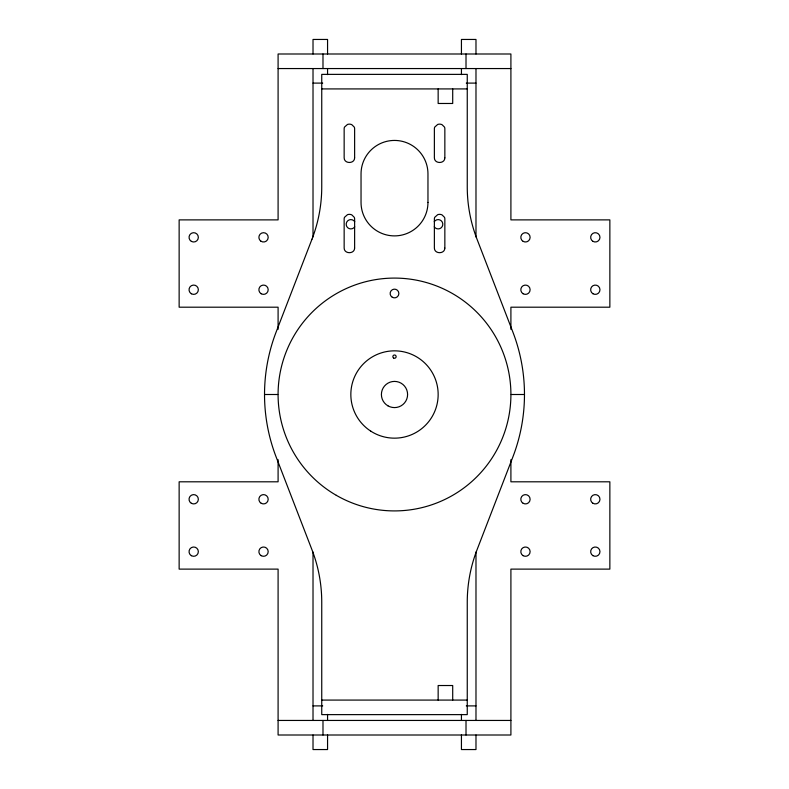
<?xml version="1.0" encoding="UTF-8"?>
<svg xmlns="http://www.w3.org/2000/svg" width="789" height="789" viewBox="0 0 789 789"><rect width="100%" height="100%" fill="white"/><g stroke="black" fill="none" stroke-linecap="round" stroke-linejoin="round"><path stroke-width="1.18" d="M278.093 68.554L510.907 68.554M313.016 83.101L322.711 83.101M466.289 83.101L475.984 83.101M321.744 88.92L467.256 88.92M264.522 394.5L277.777 394.5M511.223 394.5L524.478 394.5M321.744 700.08L467.256 700.08M313.016 705.899L322.711 705.899M466.289 705.899L475.984 705.899M278.093 720.446L510.907 720.446M510.907 329.329L510.907 307.197L609.858 307.197L609.858 219.884L510.907 219.884L510.907 53.997L278.093 53.997L278.093 219.884L179.142 219.884L179.142 307.197L278.093 307.197L278.093 329.329M510.907 459.671L510.907 481.803L609.858 481.803L609.858 569.116L510.907 569.116L510.907 735.003L278.093 735.003L278.093 569.116L179.142 569.116L179.142 481.803L278.093 481.803L278.093 459.671M475.984 53.997L475.984 39.45L461.437 39.45L461.437 53.997M475.984 68.554L475.984 236.956M475.984 552.044L475.984 720.446M475.984 735.003L475.984 749.55L461.437 749.55L461.437 735.003M466.013 53.997L466.013 68.554M466.013 720.446L466.013 735.003M461.437 68.554L461.437 74.62M461.437 714.38L461.437 720.446M452.708 88.92L452.708 103.477L438.151 103.477L438.151 88.92M452.708 700.08L452.708 685.523L438.151 685.523L438.151 700.08M327.563 53.997L327.563 39.45L313.016 39.45L313.016 53.997M327.563 68.554L327.563 74.62M327.563 714.38L327.563 720.446M327.563 735.003L327.563 749.55L313.016 749.55L313.016 735.003M322.987 53.997L322.987 68.554M322.987 720.446L322.987 735.003M313.016 68.554L313.016 236.956M313.016 552.044L313.016 720.446M434.256 221.699A4.655 4.655 0 0 1 441.209 220.742A4.655 4.655 0 0 1 441.209 227.765A4.655 4.655 0 0 1 434.256 226.798M354.744 226.798A4.655 4.655 0 0 1 347.791 227.765A4.655 4.655 0 0 1 347.791 220.742A4.655 4.655 0 0 1 354.744 221.699M354.626 157.899C354.606 163.994 344.172 163.994 344.152 157.899L344.152 128.794A4.201 4.201 0 0 1 344.517 127.078L347.466 124.465A5.809 5.809 0 0 1 351.795 124.662L354.261 127.078A4.201 4.201 0 0 1 354.626 128.794L354.626 157.899M354.626 248.111C354.606 254.206 344.172 254.206 344.152 248.111L344.152 219.017A4.201 4.201 0 0 1 344.517 217.3L347.466 214.687A5.809 5.809 0 0 1 351.795 214.874L354.261 217.3A4.201 4.201 0 0 1 354.626 219.017L354.626 248.111M444.848 157.899C444.828 163.994 434.394 163.994 434.374 157.899L434.374 128.794A4.201 4.201 0 0 1 434.739 127.078L437.678 124.465A5.809 5.809 0 0 1 442.018 124.662L444.483 127.078A4.201 4.201 0 0 1 444.848 128.794L444.848 157.899M444.848 248.111C444.828 254.206 434.394 254.206 434.374 248.111L434.374 219.017A4.201 4.201 0 0 1 434.739 217.3L437.678 214.687A5.809 5.809 0 0 1 442.018 214.874L444.483 217.3A4.201 4.201 0 0 1 444.848 219.017L444.848 248.111M311.971 239.215L276.209 331.824A173.984 173.984 0 0 0 276.209 457.176L311.971 549.785A145.511 145.511 0 0 1 321.744 602.214L321.744 714.627L467.256 714.627L467.256 602.214A145.511 145.511 0 0 1 477.029 549.785L512.791 457.176A173.984 173.984 0 0 0 512.791 331.824L477.029 239.215A145.511 145.511 0 0 1 467.256 186.786L467.256 74.373L321.744 74.373L321.744 186.786A145.511 145.511 0 0 1 311.971 239.215M427.963 202.428L427.963 173.905A33.463 33.463 0 0 0 394.5 140.432A33.463 33.463 0 0 0 361.037 173.905L361.037 202.428A33.463 33.463 0 0 0 394.5 235.891A33.463 33.463 0 0 0 427.963 202.428M336.292 495.314A116.407 116.407 0 0 0 510.907 394.5A116.407 116.407 0 0 0 336.292 293.686A116.407 116.407 0 0 0 336.292 495.314M392.271 297.256A4.369 4.369 0 0 0 398.869 293.547A4.369 4.369 0 0 0 392.36 289.701A4.369 4.369 0 0 0 392.271 297.256M260.932 241.207A4.655 4.655 0 0 0 268.181 237.676A4.655 4.655 0 0 0 261.504 233.159A4.655 4.655 0 0 0 260.932 241.207M191.362 293.764A4.655 4.655 0 0 0 198.345 289.731A4.655 4.655 0 0 0 191.362 285.697A4.655 4.655 0 0 0 191.362 293.764M191.362 241.375A4.655 4.655 0 0 0 198.345 237.351A4.655 4.655 0 0 0 191.362 233.317A4.655 4.655 0 0 0 191.362 241.375M261.208 293.764A4.655 4.655 0 0 0 268.191 289.731A4.655 4.655 0 0 0 261.208 285.697A4.655 4.655 0 0 0 261.208 293.764M523.137 241.375A4.655 4.655 0 0 0 530.119 237.351A4.655 4.655 0 0 0 523.137 233.317A4.655 4.655 0 0 0 523.137 241.375M592.983 293.764A4.655 4.655 0 0 0 599.965 289.731A4.655 4.655 0 0 0 592.983 285.697A4.655 4.655 0 0 0 592.983 293.764M523.137 293.764A4.655 4.655 0 0 0 530.119 289.731A4.655 4.655 0 0 0 523.137 285.697A4.655 4.655 0 0 0 523.137 293.764M592.983 241.375A4.655 4.655 0 0 0 599.965 237.351A4.655 4.655 0 0 0 592.983 233.317A4.655 4.655 0 0 0 592.983 241.375M191.362 555.683A4.655 4.655 0 0 0 198.345 551.649A4.655 4.655 0 0 0 191.362 547.625A4.655 4.655 0 0 0 191.362 555.683M261.208 555.683A4.655 4.655 0 0 0 268.191 551.649A4.655 4.655 0 0 0 261.208 547.625A4.655 4.655 0 0 0 261.208 555.683M191.362 503.303A4.655 4.655 0 0 0 198.345 499.269A4.655 4.655 0 0 0 191.362 495.236A4.655 4.655 0 0 0 191.362 503.303M261.208 503.303A4.655 4.655 0 0 0 268.191 499.269A4.655 4.655 0 0 0 261.208 495.236A4.655 4.655 0 0 0 261.208 503.303M592.983 503.303A4.655 4.655 0 0 0 599.965 499.269A4.655 4.655 0 0 0 592.983 495.236A4.655 4.655 0 0 0 592.983 503.303M523.137 503.303A4.655 4.655 0 0 0 530.119 499.269A4.655 4.655 0 0 0 523.137 495.236A4.655 4.655 0 0 0 523.137 503.303M523.137 555.683A4.655 4.655 0 0 0 530.119 551.649A4.655 4.655 0 0 0 523.137 547.625A4.655 4.655 0 0 0 523.137 555.683M592.983 555.683A4.655 4.655 0 0 0 599.965 551.649A4.655 4.655 0 0 0 592.983 547.625A4.655 4.655 0 0 0 592.983 555.683M370.81 431.169A43.651 43.651 0 0 0 438.102 396.68A43.651 43.651 0 0 0 374.588 355.652A43.651 43.651 0 0 0 370.81 431.169M393.612 357.999A1.637 1.637 0 0 0 396.137 356.707A1.637 1.637 0 0 0 393.75 355.168A1.637 1.637 0 0 0 393.612 357.999M387.951 405.842A13.097 13.097 0 0 0 407.597 394.5A13.097 13.097 0 0 0 387.951 383.158A13.097 13.097 0 0 0 387.951 405.842"/></g></svg>
